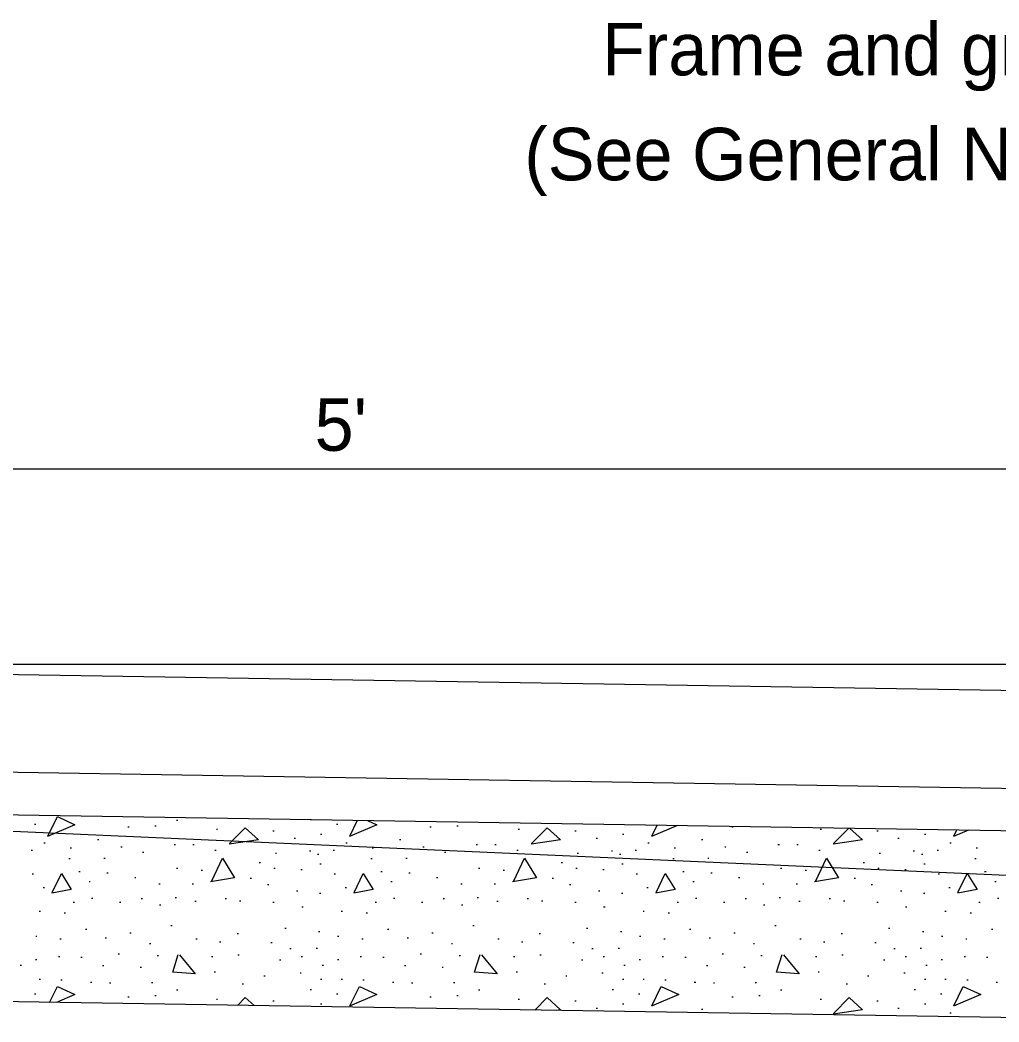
# Model space of a CAD drawing. Extents: x 0 to 2.83, y -0.12 to 1.83.
# Drawn here: x 0.4505 to 0.6681, y 0.8114 to 1.0341 of the extents above; entities that cross this region are included whole.
import ezdxf

# ---------------------------------------------------------------- set-up
doc = ezdxf.new("R2010")
doc.units = 0
for name, color, linetype in [('RD_Pr_Roadway_Dimensions', 7, 'Continuous'), ('RD_Pr_Roadway_Notes', 7, 'Continuous'), ('SH_General_Details', 7, 'Continuous')]:
    doc.layers.add(name, color=color, linetype=linetype)

msp = doc.modelspace()

# ---------------------------------------------------------------- linework, layer by layer
at = {"layer": 'RD_Pr_Roadway_Dimensions'}
msp.add_line((0.29658, 0.93441), (0.74923, 0.93441), dxfattribs=at)
at = {"layer": 'SH_General_Details'}
for p, q in [((0.30571, 0.89094), (0.74923, 0.89094)), ((1.46995, 0.87224), (0.30571, 0.89094)), ((1.46995, 0.85049), (0.30571, 0.86919)), ((0.3016, 0.86042), (0.74537, 0.84069)), ((0.30571, 0.85982), (0.75219, 0.85264)), ((0.45371, 0.85541), (0.454, 0.85541)), ((0.4853, 0.8563), (0.48559, 0.8563)), ((0.515, 0.85642), (0.51529, 0.85642)), ((0.52084, 0.85541), (0.52114, 0.85541)), ((0.47445, 0.85478), (0.47475, 0.85478)), ((0.48045, 0.85504), (0.48074, 0.85504)), ((0.49413, 0.85428), (0.49442, 0.85428)), ((0.50668, 0.8539), (0.50697, 0.8539)), ((0.51731, 0.85321), (0.51761, 0.85321)), ((0.54159, 0.85478), (0.54188, 0.85478)), ((0.54758, 0.85504), (0.54787, 0.85504)), ((0.56126, 0.85428), (0.56156, 0.85428)), ((0.57381, 0.8539), (0.57411, 0.8539)), ((0.58445, 0.85321), (0.58474, 0.85321)), ((0.60873, 0.85478), (0.60902, 0.85478)), ((0.6284, 0.85428), (0.62869, 0.85428)), ((0.64095, 0.8539), (0.64124, 0.8539)), ((0.65158, 0.85321), (0.65188, 0.85321)), ((0.45579, 0.85125), (0.45608, 0.85125)), ((0.46771, 0.85201), (0.468, 0.85201)), ((0.48473, 0.85087), (0.48503, 0.85087)), ((0.48889, 0.85087), (0.48919, 0.85087)), ((0.51141, 0.85226), (0.5117, 0.85226)), ((0.52293, 0.85125), (0.52322, 0.85125)), ((0.53484, 0.85201), (0.53514, 0.85201)), ((0.55187, 0.85087), (0.55216, 0.85087)), ((0.55603, 0.85087), (0.55632, 0.85087)), ((0.57854, 0.85226), (0.57884, 0.85226)), ((0.59006, 0.85125), (0.59035, 0.85125)), ((0.60198, 0.85201), (0.60227, 0.85201)), ((0.619, 0.85087), (0.6193, 0.85087)), ((0.62317, 0.85087), (0.62346, 0.85087)), ((0.64568, 0.85226), (0.64597, 0.85226)), ((0.6572, 0.85125), (0.65749, 0.85125)), ((0.45295, 0.84961), (0.45325, 0.84961)), ((0.46165, 0.85018), (0.46195, 0.85018)), ((0.47288, 0.85037), (0.47317, 0.85037)), ((0.47773, 0.84917), (0.47803, 0.84917)), ((0.49381, 0.84961), (0.49411, 0.84961)), ((0.50725, 0.84898), (0.50754, 0.84898)), ((0.51481, 0.84949), (0.5151, 0.84949)), ((0.51662, 0.84873), (0.51691, 0.84873)), ((0.52009, 0.84961), (0.52038, 0.84961)), ((0.52879, 0.85018), (0.52908, 0.85018)), ((0.54001, 0.85037), (0.54031, 0.85037)), ((0.54487, 0.84917), (0.54516, 0.84917)), ((0.56095, 0.84961), (0.56124, 0.84961)), ((0.57438, 0.84898), (0.57467, 0.84898)), ((0.58195, 0.84949), (0.58224, 0.84949)), ((0.58375, 0.84873), (0.58405, 0.84873)), ((0.58722, 0.84961), (0.58752, 0.84961)), ((0.59592, 0.85018), (0.59622, 0.85018)), ((0.60715, 0.85037), (0.60744, 0.85037)), ((0.612, 0.84917), (0.6123, 0.84917)), ((0.62808, 0.84961), (0.62838, 0.84961)), ((0.64151, 0.84898), (0.64181, 0.84898)), ((0.64908, 0.84949), (0.64938, 0.84949)), ((0.65089, 0.84873), (0.65118, 0.84873)), ((0.65436, 0.84961), (0.65465, 0.84961)), ((0.66306, 0.85018), (0.66335, 0.85018)), ((0.46134, 0.84774), (0.46163, 0.84774)), ((0.46909, 0.84785), (0.46939, 0.84785)), ((0.50365, 0.84686), (0.50394, 0.84686)), ((0.51712, 0.84661), (0.51742, 0.84661)), ((0.52847, 0.84774), (0.52877, 0.84774)), ((0.53623, 0.84785), (0.53652, 0.84785)), ((0.57078, 0.84686), (0.57108, 0.84686)), ((0.58426, 0.84661), (0.58455, 0.84661)), ((0.59561, 0.84774), (0.5959, 0.84774)), ((0.60337, 0.84785), (0.60366, 0.84785)), ((0.63792, 0.84686), (0.63821, 0.84686)), ((0.65139, 0.84661), (0.65169, 0.84661)), ((0.66274, 0.84774), (0.66304, 0.84774)), ((0.4532, 0.8444), (0.4535, 0.8444)), ((0.46355, 0.8449), (0.46384, 0.8449)), ((0.46979, 0.84459), (0.47008, 0.84459)), ((0.4853, 0.84566), (0.48559, 0.84566)), ((0.49079, 0.84516), (0.49108, 0.84516)), ((0.50693, 0.84566), (0.50722, 0.84566)), ((0.51292, 0.84535), (0.51321, 0.84535)), ((0.52034, 0.8444), (0.52063, 0.8444)), ((0.53068, 0.8449), (0.53097, 0.8449)), ((0.53692, 0.84459), (0.53722, 0.84459)), ((0.55244, 0.84566), (0.55273, 0.84566)), ((0.55792, 0.84516), (0.55822, 0.84516)), ((0.57406, 0.84566), (0.57436, 0.84566)), ((0.58005, 0.84535), (0.58035, 0.84535)), ((0.58748, 0.8444), (0.58777, 0.8444)), ((0.59782, 0.8449), (0.59811, 0.8449)), ((0.60406, 0.84459), (0.60435, 0.84459)), ((0.61957, 0.84566), (0.61986, 0.84566)), ((0.62506, 0.84516), (0.62535, 0.84516)), ((0.6412, 0.84566), (0.64149, 0.84566)), ((0.64719, 0.84535), (0.64748, 0.84535)), ((0.65461, 0.8444), (0.6549, 0.8444)), ((0.66495, 0.8449), (0.66525, 0.8449)), ((0.46582, 0.84264), (0.46611, 0.84264)), ((0.47597, 0.84352), (0.47626, 0.84352)), ((0.48133, 0.84213), (0.48162, 0.84213)), ((0.48877, 0.84213), (0.48906, 0.84213)), ((0.50163, 0.84339), (0.50192, 0.84339)), ((0.50548, 0.84201), (0.50577, 0.84201)), ((0.53295, 0.84264), (0.53325, 0.84264)), ((0.5431, 0.84352), (0.5434, 0.84352)), ((0.54846, 0.84213), (0.54876, 0.84213)), ((0.5559, 0.84213), (0.5562, 0.84213)), ((0.56877, 0.84339), (0.56906, 0.84339)), ((0.57261, 0.84201), (0.57291, 0.84201)), ((0.60009, 0.84264), (0.60038, 0.84264)), ((0.61024, 0.84352), (0.61053, 0.84352)), ((0.6156, 0.84213), (0.61589, 0.84213)), ((0.62304, 0.84213), (0.62333, 0.84213)), ((0.6359, 0.84339), (0.6362, 0.84339)), ((0.63975, 0.84201), (0.64004, 0.84201)), ((0.66722, 0.84264), (0.66752, 0.84264)), ((0.4556, 0.84131), (0.45589, 0.84131)), ((0.51197, 0.84062), (0.51227, 0.84062)), ((0.51706, 0.84005), (0.51735, 0.84005)), ((0.52274, 0.84131), (0.52303, 0.84131)), ((0.57911, 0.84062), (0.5794, 0.84062)), ((0.5842, 0.84005), (0.58449, 0.84005)), ((0.58987, 0.84131), (0.59016, 0.84131)), ((0.64624, 0.84062), (0.64654, 0.84062)), ((0.65133, 0.84005), (0.65162, 0.84005)), ((0.657, 0.84131), (0.6573, 0.84131)), ((0.46228, 0.8381), (0.46258, 0.8381)), ((0.46638, 0.83898), (0.46668, 0.83898)), ((0.47263, 0.8381), (0.47292, 0.8381)), ((0.47742, 0.83885), (0.47771, 0.83885)), ((0.48152, 0.83746), (0.48181, 0.83746)), ((0.48498, 0.8391), (0.48528, 0.8391)), ((0.48934, 0.83828), (0.48963, 0.83828)), ((0.49608, 0.83885), (0.49638, 0.83885)), ((0.4993, 0.83835), (0.49959, 0.83835)), ((0.50668, 0.8381), (0.50697, 0.8381)), ((0.52942, 0.8381), (0.52971, 0.8381)), ((0.53352, 0.83898), (0.53381, 0.83898)), ((0.53976, 0.8381), (0.54005, 0.8381)), ((0.54455, 0.83885), (0.54485, 0.83885)), ((0.54865, 0.83746), (0.54895, 0.83746)), ((0.55212, 0.8391), (0.55241, 0.8391)), ((0.55647, 0.83828), (0.55676, 0.83828)), ((0.56322, 0.83885), (0.56351, 0.83885)), ((0.56643, 0.83835), (0.56673, 0.83835)), ((0.57381, 0.8381), (0.57411, 0.8381)), ((0.59655, 0.8381), (0.59685, 0.8381)), ((0.60065, 0.83898), (0.60095, 0.83898)), ((0.6069, 0.8381), (0.60719, 0.8381)), ((0.61169, 0.83885), (0.61198, 0.83885)), ((0.61579, 0.83746), (0.61608, 0.83746)), ((0.61926, 0.8391), (0.61955, 0.8391)), ((0.62361, 0.83828), (0.6239, 0.83828)), ((0.63035, 0.83885), (0.63065, 0.83885)), ((0.63357, 0.83835), (0.63386, 0.83835)), ((0.64095, 0.8381), (0.64124, 0.8381)), ((0.66369, 0.8381), (0.66398, 0.8381)), ((0.66779, 0.83898), (0.66808, 0.83898)), ((0.45472, 0.83608), (0.45501, 0.83608)), ((0.46033, 0.8357), (0.46062, 0.8357)), ((0.51311, 0.83702), (0.5134, 0.83702)), ((0.52185, 0.83608), (0.52215, 0.83608)), ((0.52747, 0.8357), (0.52776, 0.8357)), ((0.58024, 0.83702), (0.58054, 0.83702)), ((0.58899, 0.83608), (0.58928, 0.83608)), ((0.5946, 0.8357), (0.59489, 0.8357)), ((0.64738, 0.83702), (0.64767, 0.83702)), ((0.65612, 0.83608), (0.65642, 0.83608)), ((0.66173, 0.8357), (0.66203, 0.8357)), ((0.48404, 0.83286), (0.48433, 0.83286)), ((0.55118, 0.83286), (0.55147, 0.83286)), ((0.61831, 0.83286), (0.6186, 0.83286)), ((0.46506, 0.83204), (0.46535, 0.83204)), ((0.4749, 0.83128), (0.47519, 0.83128)), ((0.49879, 0.8311), (0.49909, 0.8311)), ((0.50932, 0.83229), (0.50962, 0.83229)), ((0.51687, 0.83154), (0.51716, 0.83154)), ((0.5322, 0.83204), (0.53249, 0.83204)), ((0.54203, 0.83128), (0.54232, 0.83128)), ((0.56593, 0.8311), (0.56622, 0.8311)), ((0.57646, 0.83229), (0.57675, 0.83229)), ((0.58401, 0.83154), (0.5843, 0.83154)), ((0.59933, 0.83204), (0.59962, 0.83204)), ((0.60917, 0.83128), (0.60946, 0.83128)), ((0.63307, 0.8311), (0.63336, 0.8311)), ((0.6436, 0.83229), (0.64389, 0.83229)), ((0.65114, 0.83154), (0.65144, 0.83154)), ((0.66646, 0.83204), (0.66676, 0.83204)), ((0.45396, 0.83053), (0.45425, 0.83053)), ((0.45932, 0.8299), (0.45961, 0.8299)), ((0.46941, 0.83015), (0.4697, 0.83015)), ((0.47925, 0.82889), (0.47954, 0.82889)), ((0.48959, 0.8299), (0.48988, 0.8299)), ((0.49482, 0.82927), (0.49512, 0.82927)), ((0.50624, 0.82914), (0.50653, 0.82914)), ((0.5211, 0.83053), (0.52139, 0.83053)), ((0.52645, 0.8299), (0.52675, 0.8299)), ((0.53655, 0.83015), (0.53684, 0.83015)), ((0.54638, 0.82889), (0.54667, 0.82889)), ((0.55672, 0.8299), (0.55702, 0.8299)), ((0.56196, 0.82927), (0.56225, 0.82927)), ((0.57337, 0.82914), (0.57367, 0.82914)), ((0.58823, 0.83053), (0.58852, 0.83053)), ((0.59359, 0.8299), (0.59388, 0.8299)), ((0.60368, 0.83015), (0.60397, 0.83015)), ((0.61352, 0.82889), (0.61381, 0.82889)), ((0.62386, 0.8299), (0.62415, 0.8299)), ((0.62909, 0.82927), (0.62939, 0.82927)), ((0.64051, 0.82914), (0.6408, 0.82914)), ((0.65537, 0.83053), (0.65566, 0.83053)), ((0.66073, 0.8299), (0.66102, 0.8299)), ((0.47231, 0.82655), (0.4726, 0.82655)), ((0.48095, 0.82624), (0.48124, 0.82624)), ((0.49892, 0.82637), (0.49921, 0.82637)), ((0.51046, 0.82775), (0.51075, 0.82775)), ((0.51633, 0.82788), (0.51662, 0.82788)), ((0.53945, 0.82655), (0.53974, 0.82655)), ((0.54808, 0.82624), (0.54838, 0.82624)), ((0.56605, 0.82637), (0.56635, 0.82637)), ((0.5776, 0.82775), (0.57789, 0.82775)), ((0.58346, 0.82788), (0.58375, 0.82788)), ((0.60658, 0.82655), (0.60687, 0.82655)), ((0.61522, 0.82624), (0.61551, 0.82624)), ((0.63319, 0.82637), (0.63348, 0.82637)), ((0.64473, 0.82775), (0.64502, 0.82775)), ((0.6506, 0.82788), (0.65089, 0.82788)), ((0.45049, 0.8241), (0.45079, 0.8241)), ((0.4539, 0.82529), (0.45419, 0.82529)), ((0.459, 0.82599), (0.4593, 0.82599)), ((0.46399, 0.82586), (0.46428, 0.82586)), ((0.46884, 0.82397), (0.46914, 0.82397)), ((0.49306, 0.82599), (0.49335, 0.82599)), ((0.50819, 0.82523), (0.50848, 0.82523)), ((0.51298, 0.82599), (0.51328, 0.82599)), ((0.51763, 0.8241), (0.51792, 0.8241)), ((0.52103, 0.82529), (0.52133, 0.82529)), ((0.52614, 0.82599), (0.52643, 0.82599)), ((0.53112, 0.82586), (0.53142, 0.82586)), ((0.53598, 0.82397), (0.53627, 0.82397)), ((0.56019, 0.82599), (0.56049, 0.82599)), ((0.57533, 0.82523), (0.57562, 0.82523)), ((0.58012, 0.82599), (0.58041, 0.82599)), ((0.58476, 0.8241), (0.58506, 0.8241)), ((0.58817, 0.82529), (0.58846, 0.82529)), ((0.59328, 0.82599), (0.59357, 0.82599)), ((0.59826, 0.82586), (0.59855, 0.82586)), ((0.60311, 0.82397), (0.60341, 0.82397)), ((0.62733, 0.82599), (0.62762, 0.82599)), ((0.64246, 0.82523), (0.64275, 0.82523)), ((0.64725, 0.82599), (0.64755, 0.82599)), ((0.6519, 0.8241), (0.65219, 0.8241)), ((0.6553, 0.82529), (0.6556, 0.82529)), ((0.66041, 0.82599), (0.6607, 0.82599)), ((0.66539, 0.82586), (0.66569, 0.82586)), ((0.47717, 0.82359), (0.47746, 0.82359)), ((0.49362, 0.82258), (0.49392, 0.82258)), ((0.51273, 0.82239), (0.51302, 0.82239)), ((0.5443, 0.82359), (0.54459, 0.82359)), ((0.56076, 0.82258), (0.56105, 0.82258)), ((0.57987, 0.82239), (0.58016, 0.82239)), ((0.61144, 0.82359), (0.61173, 0.82359)), ((0.6279, 0.82258), (0.62819, 0.82258)), ((0.647, 0.82239), (0.64729, 0.82239)), ((0.45472, 0.82094), (0.45501, 0.82094)), ((0.45957, 0.82082), (0.45987, 0.82082)), ((0.46613, 0.82031), (0.46642, 0.82031)), ((0.47035, 0.82012), (0.47065, 0.82012)), ((0.47969, 0.82019), (0.47998, 0.82019)), ((0.49987, 0.81993), (0.50016, 0.81993)), ((0.50466, 0.8217), (0.50495, 0.8217)), ((0.51731, 0.82094), (0.51761, 0.82094)), ((0.52185, 0.82094), (0.52215, 0.82094)), ((0.52671, 0.82082), (0.527, 0.82082)), ((0.53327, 0.82031), (0.53356, 0.82031)), ((0.53749, 0.82012), (0.53778, 0.82012)), ((0.54682, 0.82019), (0.54712, 0.82019)), ((0.567, 0.81993), (0.56729, 0.81993)), ((0.5718, 0.8217), (0.57209, 0.8217)), ((0.58445, 0.82094), (0.58474, 0.82094)), ((0.58899, 0.82094), (0.58928, 0.82094)), ((0.59384, 0.82082), (0.59414, 0.82082)), ((0.6004, 0.82031), (0.6007, 0.82031)), ((0.60463, 0.82012), (0.60492, 0.82012)), ((0.61396, 0.82019), (0.61425, 0.82019)), ((0.63414, 0.81993), (0.63443, 0.81993)), ((0.63893, 0.8217), (0.63922, 0.8217)), ((0.65158, 0.82094), (0.65188, 0.82094)), ((0.65612, 0.82094), (0.65642, 0.82094)), ((0.66098, 0.82082), (0.66127, 0.82082)), ((0.66754, 0.82031), (0.66783, 0.82031)), ((0.73016, 0.81144), (0.30571, 0.8182)), ((0.45371, 0.81766), (0.454, 0.81766)), ((0.48045, 0.81729), (0.48074, 0.81729)), ((0.4853, 0.81855), (0.48559, 0.81855)), ((0.515, 0.81867), (0.51529, 0.81867)), ((0.52084, 0.81766), (0.52114, 0.81766)), ((0.54758, 0.81729), (0.54787, 0.81729)), ((0.55244, 0.81855), (0.55273, 0.81855)), ((0.58214, 0.81867), (0.58243, 0.81867)), ((0.58798, 0.81766), (0.58827, 0.81766)), ((0.61472, 0.81729), (0.61501, 0.81729)), ((0.61957, 0.81855), (0.61987, 0.81855)), ((0.64927, 0.81867), (0.64957, 0.81867)), ((0.65511, 0.81766), (0.65541, 0.81766)), ((0.47445, 0.81703), (0.47475, 0.81703)), ((0.49413, 0.81653), (0.49442, 0.81653)), ((0.50668, 0.81615), (0.50697, 0.81615)), ((0.51731, 0.81546), (0.51761, 0.81546)), ((0.54159, 0.81703), (0.54188, 0.81703)), ((0.56126, 0.81653), (0.56156, 0.81653)), ((0.57381, 0.81615), (0.57411, 0.81615)), ((0.58445, 0.81546), (0.58474, 0.81546)), ((0.60873, 0.81703), (0.60902, 0.81703)), ((0.6284, 0.81653), (0.62869, 0.81653)), ((0.64095, 0.81615), (0.64124, 0.81615)), ((0.65158, 0.81546), (0.65188, 0.81546)), ((0.57854, 0.81451), (0.57884, 0.81451)), ((0.60198, 0.81426), (0.60227, 0.81426)), ((0.64568, 0.81451), (0.64597, 0.81451)), ((0.6572, 0.8135), (0.65749, 0.8135))]:
    msp.add_line(p, q, dxfattribs=at)
for points in [[(0.45666, 0.85277), (0.45879, 0.8571), (0.46268, 0.85526), (0.45661, 0.85268)], [(0.52981, 0.85526), (0.52375, 0.85268)], [(0.52379, 0.85277), (0.52552, 0.85628)], [(0.52773, 0.85625), (0.52981, 0.85526)], [(0.59666, 0.85514), (0.59088, 0.85268)], [(0.59093, 0.85277), (0.59213, 0.85521)], [(0.49705, 0.85108), (0.50057, 0.8546), (0.50351, 0.85189), (0.49698, 0.85093)], [(0.56418, 0.85108), (0.56771, 0.8546), (0.57065, 0.85189), (0.56412, 0.85093)], [(0.63132, 0.85108), (0.63477, 0.85453)], [(0.63493, 0.85452), (0.63778, 0.85189)], [(0.66135, 0.8541), (0.65801, 0.85268)], [(0.65806, 0.85277), (0.65874, 0.85414)], [(0.63778, 0.85189), (0.63126, 0.85093)], [(0.49316, 0.84278), (0.49551, 0.84785), (0.49815, 0.84344), (0.49286, 0.84256)], [(0.56029, 0.84278), (0.56264, 0.84785), (0.56528, 0.84344), (0.56, 0.84256)], [(0.62743, 0.84278), (0.62978, 0.84785), (0.63242, 0.84344), (0.62713, 0.84256)], [(0.45761, 0.84021), (0.45967, 0.84447), (0.46187, 0.84087), (0.45757, 0.84006)], [(0.52475, 0.84021), (0.5268, 0.84447), (0.52901, 0.84087), (0.52471, 0.84006)], [(0.59188, 0.84021), (0.59394, 0.84447), (0.59614, 0.84087), (0.59184, 0.84006)], [(0.65902, 0.84021), (0.66107, 0.84447), (0.66328, 0.84087), (0.65898, 0.84006)], [(0.48596, 0.82633), (0.48941, 0.82214), (0.48442, 0.82251), (0.48567, 0.8264)], [(0.55309, 0.82633), (0.55655, 0.82214), (0.55155, 0.82251), (0.5528, 0.8264)], [(0.62023, 0.82633), (0.62368, 0.82214), (0.61869, 0.82251), (0.61993, 0.8264)], [(0.45704, 0.81579), (0.45879, 0.81935)], [(0.46268, 0.81752), (0.45858, 0.81577)], [(0.45879, 0.81935), (0.46268, 0.81752)], [(0.52379, 0.81502), (0.52592, 0.81935), (0.52981, 0.81752), (0.52375, 0.81493)], [(0.59093, 0.81502), (0.59306, 0.81935), (0.59695, 0.81752), (0.59088, 0.81493)], [(0.65806, 0.81502), (0.66019, 0.81935), (0.66409, 0.81752), (0.65801, 0.81493)], [(0.49884, 0.81513), (0.50057, 0.81685)], [(0.50057, 0.81685), (0.50251, 0.81507)], [(0.56493, 0.81407), (0.56771, 0.81685)], [(0.56771, 0.81685), (0.57065, 0.81414)], [(0.63132, 0.81333), (0.63484, 0.81685), (0.63778, 0.81414), (0.63126, 0.81318)], [(0.57065, 0.81414), (0.56968, 0.814)]]:
    msp.add_lwpolyline(points, dxfattribs=at)

# ---------------------------------------------------------------- texts
at = {"layer": 'RD_Pr_Roadway_Dimensions'}
msp.add_text("5' ", height=0.011667, dxfattribs=at).set_placement((0.51597, 0.93839))
at = {"layer": 'RD_Pr_Roadway_Notes'}
for s, p in [('Frame and grate ', (0.57989, 1.02184)), ('(See General Notes)', (0.5626, 0.99851))]:
    msp.add_text(s, height=0.0116667, dxfattribs=at).set_placement(p)

doc.saveas('drawing.dxf')
